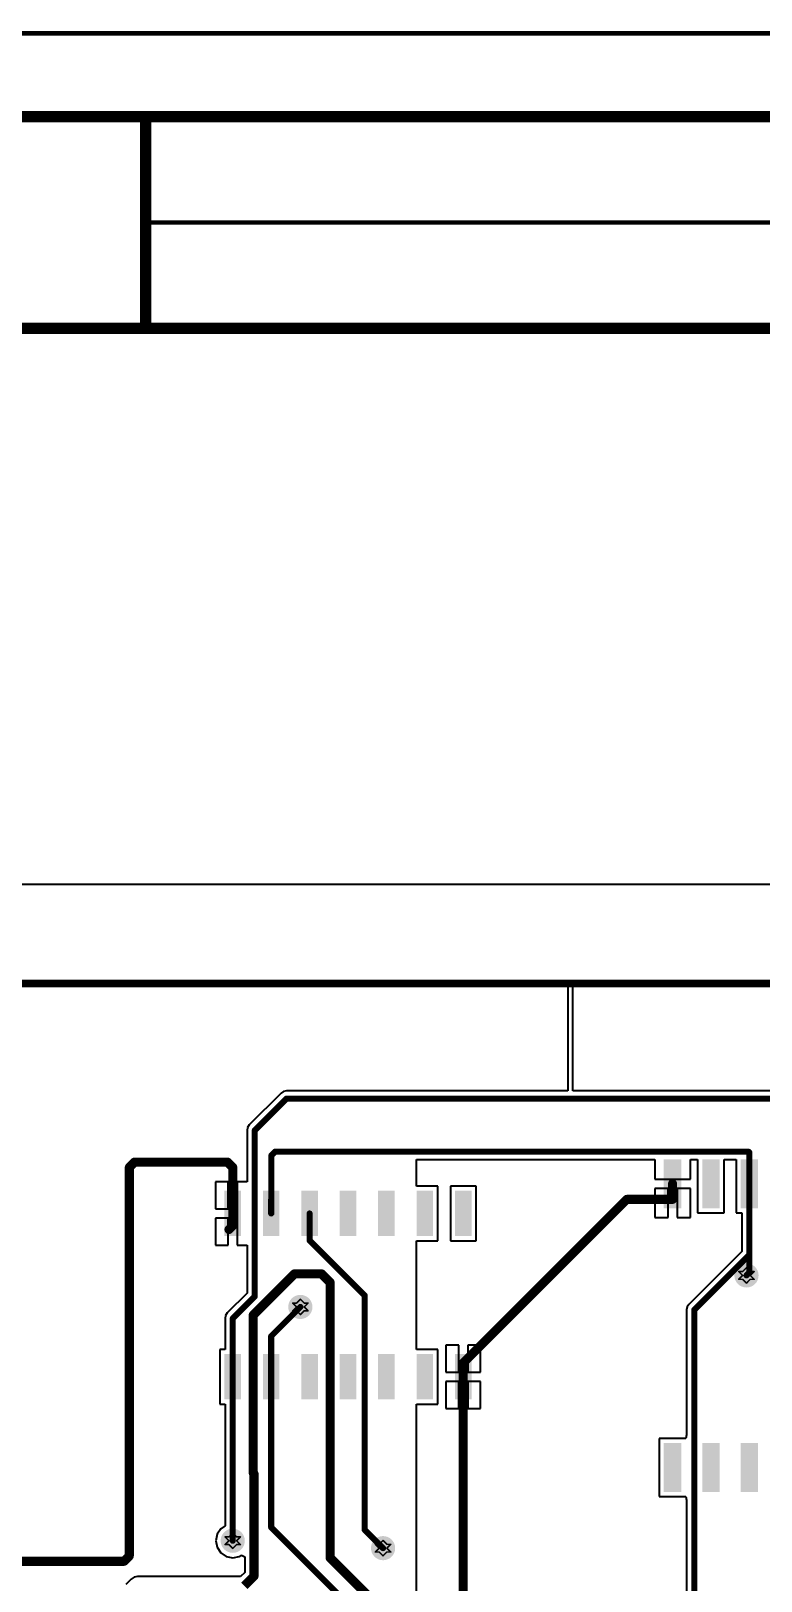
# Model space of a CAD drawing. Header units: millimetres. Extents: x 13 to 607, y 0 to 420.
# Drawn here: x 109.2 to 157.4, y 318 to 420.4 of the extents above; entities that cross this region are included whole.
import ezdxf

# ---------------------------------------------------------------- set-up
doc = ezdxf.new("R2010")
doc.units = ezdxf.units.MM
for name, color, linetype in [('DrillDrawing', 1, 'Continuous'), ('Mechanical1', 6, 'Continuous'), ('TopLayer', 1, 'Continuous')]:
    doc.layers.add(name, color=color, linetype=linetype)
doc.layers.add('Sheet', color=7, linetype='Continuous', lineweight=50)
doc.styles.get("Standard").update_dxf_attribs({"font": 'arial.ttf'})
doc.dimstyles.new('ISO-25', dxfattribs={"dimtxt": 2.5, "dimasz": 3.5, "dimexe": 1.25, "dimexo": 0.625, "dimtad": 1, "dimtxsty": 'Standard', "dimblk": 'OPEN30', "dimcen": 2.5, "dimadec": 0, "dimazin": 0, "dimtfac": 1, "dimtmove": 0, "dimatfit": 3, "dimfxl": 1, "dimarcsym": 0})

# ---------------------------------------------------------------- blocks, each defined once
blk = doc.blocks.new('_Open30')
at = {"color": 0, "linetype": 'ByBlock', "lineweight": -2}
for p, q in [((-1, 0.268), (0, 0)), ((0, 0), (-1, -0.268)), ((0, 0), (-1, 0))]:
    blk.add_line(p, q, dxfattribs=at)
blk = doc.blocks.new('*D22')
at = {"color": 0, "lineweight": -2, "transparency": 16777216}
for p, q in [((92.74, 358.12), (92.74, 365.31)), ((262.56, 358.12), (262.56, 365.31)), ((96.24, 364.06), (259.06, 364.06))]:
    blk.add_line(p, q, dxfattribs=at)
at = {"layer": 'Defpoints', "color": 0, "transparency": 16777216}
for p in [(262.56, 364.06), (92.74, 357.5), (262.56, 357.5)]:
    blk.add_point(p, dxfattribs=at)
at = {"color": 0, "lineweight": -2, "transparency": 16777216, "xscale": 3.5, "yscale": 3.5, "zscale": 3.5, "rotation": 180}
blk.add_blockref('_Open30', (92.74, 364.06), dxfattribs=at)
at = {"color": 0, "lineweight": -2, "transparency": 16777216, "xscale": 3.5, "yscale": 3.5, "zscale": 3.5}
blk.add_blockref('_Open30', (262.56, 364.06), dxfattribs=at)
at = {"color": 0, "transparency": 16777216, "insert": (177.65, 367.56), "char_height": 2.5, "width": 16.1, "attachment_point": 5}
blk.add_mtext('{\\fGOST type A|b0|i1|c204|p34;\\H2x;85±0,1}', dxfattribs=at)

msp = doc.modelspace()

# ---------------------------------------------------------------- hatches: boundary and pattern name
at = {"layer": 'TopLayer'}
for points in [[(151.02, 345.887), (152.179, 345.887), (152.179, 342.651), (151.02, 342.651)], [(153.558, 345.887), (154.716, 345.887), (154.716, 342.651), (153.558, 342.651)], [(156.095, 345.887), (157.254, 345.887), (157.254, 342.651), (156.095, 342.651)], [(123.1, 340.813), (122.001, 340.813), (122.001, 343.81), (123.1, 343.81)], [(125.637, 340.813), (124.538, 340.813), (124.538, 343.81), (125.637, 343.81)], [(128.174, 340.813), (127.076, 340.813), (127.076, 343.81), (128.174, 343.81)], [(130.712, 340.813), (129.613, 340.813), (129.613, 343.81), (130.712, 343.81)], [(133.249, 340.813), (132.15, 340.813), (132.15, 343.81), (133.249, 343.81)], [(135.786, 340.813), (134.688, 340.813), (134.688, 343.81), (135.786, 343.81)], [(138.324, 340.813), (137.225, 340.813), (137.225, 343.81), (138.324, 343.81)], [(123.1, 330.024), (122.001, 330.024), (122.001, 333.021), (123.1, 333.021)], [(125.637, 330.024), (124.538, 330.024), (124.538, 333.021), (125.637, 333.021)], [(128.174, 330.024), (127.076, 330.024), (127.076, 333.021), (128.174, 333.021)], [(130.712, 330.024), (129.613, 330.024), (129.613, 333.021), (130.712, 333.021)], [(133.249, 330.024), (132.15, 330.024), (132.15, 333.021), (133.249, 333.021)], [(135.786, 330.024), (134.688, 330.024), (134.688, 333.021), (135.786, 333.021)], [(138.324, 330.024), (137.225, 330.024), (137.225, 333.021), (138.324, 333.021)], [(151.02, 327.147), (152.179, 327.147), (152.179, 323.911), (151.02, 323.911)], [(153.558, 327.147), (154.716, 327.147), (154.716, 323.911), (153.558, 323.911)], [(156.095, 327.147), (157.254, 327.147), (157.254, 323.911), (156.095, 323.911)]]:
    msp.add_hatch(color=1, dxfattribs=at).paths.add_polyline_path(points)
h = msp.add_hatch(color=1, dxfattribs=at)
edge = h.paths.add_edge_path()
edge.add_arc((156.482, 338.219), 0.799, 0, 360)
h = msp.add_hatch(color=1, dxfattribs=at)
edge = h.paths.add_edge_path()
edge.add_arc((127.016, 336.138), 0.799, 0, 360)
h = msp.add_hatch(color=1, dxfattribs=at)
edge = h.paths.add_edge_path()
edge.add_arc((122.55, 320.693), 0.799, 0, 360)
h = msp.add_hatch(color=1, dxfattribs=at)
edge = h.paths.add_edge_path()
edge.add_arc((132.479, 320.204), 0.799, 0, 360)

# ---------------------------------------------------------------- linework, layer by layer
at = {"layer": 'DrillDrawing', "const_width": 0.101}
for points in [[(155.974, 338.472), (156.228, 338.219)], [(155.974, 338.472), (156.228, 338.472)], [(155.974, 337.965), (156.228, 338.219)], [(155.974, 337.965), (156.228, 337.965)], [(156.228, 338.472), (156.482, 338.726)], [(156.228, 337.965), (156.482, 337.711)], [(156.482, 338.726), (156.735, 338.472)], [(156.482, 337.711), (156.735, 337.965)], [(156.735, 338.472), (156.989, 338.472)], [(156.735, 338.219), (156.989, 338.472)], [(156.735, 338.219), (156.989, 337.965)], [(156.735, 337.965), (156.989, 337.965)], [(126.509, 336.392), (126.762, 336.138)], [(126.509, 336.392), (126.762, 336.392)], [(126.509, 335.884), (126.762, 336.138)], [(126.509, 335.884), (126.762, 335.884)], [(126.762, 336.392), (127.016, 336.646)], [(126.762, 335.884), (127.016, 335.631)], [(127.016, 336.646), (127.27, 336.392)], [(127.016, 335.631), (127.27, 335.884)], [(127.27, 336.392), (127.524, 336.392)], [(127.27, 336.138), (127.524, 336.392)], [(127.27, 336.138), (127.524, 335.884)], [(127.27, 335.884), (127.524, 335.884)], [(122.043, 320.947), (122.297, 320.693)], [(122.043, 320.947), (122.297, 320.947)], [(122.043, 320.44), (122.297, 320.693)], [(122.043, 320.44), (122.297, 320.44)], [(122.297, 320.947), (122.55, 321.201)], [(122.297, 320.44), (122.55, 320.186)], [(122.55, 321.201), (122.804, 320.947)], [(122.55, 320.186), (122.804, 320.44)], [(122.804, 320.947), (123.058, 320.947)], [(122.804, 320.693), (123.058, 320.947)], [(122.804, 320.693), (123.058, 320.44)], [(122.804, 320.44), (123.058, 320.44)], [(131.971, 320.458), (132.225, 320.204)], [(131.971, 320.458), (132.225, 320.458)], [(132.225, 320.458), (132.479, 320.711)], [(132.479, 320.711), (132.732, 320.458)], [(132.732, 320.458), (132.986, 320.458)], [(132.732, 320.204), (132.986, 320.458)], [(131.971, 319.95), (132.225, 320.204)], [(131.971, 319.95), (132.225, 319.95)], [(132.225, 319.95), (132.479, 319.696)], [(132.479, 319.696), (132.732, 319.95)], [(132.732, 320.204), (132.986, 319.95)], [(132.732, 319.95), (132.986, 319.95)]]:
    msp.add_lwpolyline(points, dxfattribs=at)
at = {"layer": 'DrillDrawing', "const_width": 0.0507}
for points in [[(155.949, 338.472, 1), (156, 338.472, 1)], [(155.949, 338.472, 1), (156, 338.472, 1)], [(155.949, 337.965, 1), (156, 337.965, 1)], [(155.949, 337.965, 1), (156, 337.965, 1)], [(156.203, 338.472, 1), (156.253, 338.472, 1)], [(156.203, 338.472, 1), (156.253, 338.472, 1)], [(156.203, 338.219, 1), (156.253, 338.219, 1)], [(156.203, 338.219, 1), (156.253, 338.219, 1)], [(156.203, 337.965, 1), (156.253, 337.965, 1)], [(156.203, 337.965, 1), (156.253, 337.965, 1)], [(156.456, 338.726, 1), (156.507, 338.726, 1)], [(156.456, 338.726, 1), (156.507, 338.726, 1)], [(156.71, 338.472, 1), (156.761, 338.472, 1)], [(156.71, 338.472, 1), (156.761, 338.472, 1)], [(156.71, 338.219, 1), (156.761, 338.219, 1)], [(156.71, 338.219, 1), (156.761, 338.219, 1)], [(156.71, 337.965, 1), (156.761, 337.965, 1)], [(156.71, 337.965, 1), (156.761, 337.965, 1)], [(156.964, 338.472, 1), (157.015, 338.472, 1)], [(156.964, 338.472, 1), (157.015, 338.472, 1)], [(156.964, 337.965, 1), (157.015, 337.965, 1)], [(156.964, 337.965, 1), (157.015, 337.965, 1)], [(156.456, 337.711, 1), (156.507, 337.711, 1)], [(156.456, 337.711, 1), (156.507, 337.711, 1)], [(126.483, 336.392, 1), (126.534, 336.392, 1)], [(126.483, 336.392, 1), (126.534, 336.392, 1)], [(126.483, 335.884, 1), (126.534, 335.884, 1)], [(126.483, 335.884, 1), (126.534, 335.884, 1)], [(126.737, 336.392, 1), (126.788, 336.392, 1)], [(126.737, 336.392, 1), (126.788, 336.392, 1)], [(126.737, 336.138, 1), (126.788, 336.138, 1)], [(126.737, 336.138, 1), (126.788, 336.138, 1)], [(126.737, 335.884, 1), (126.788, 335.884, 1)], [(126.737, 335.884, 1), (126.788, 335.884, 1)], [(126.991, 336.646, 1), (127.041, 336.646, 1)], [(126.991, 336.646, 1), (127.041, 336.646, 1)], [(127.244, 336.392, 1), (127.295, 336.392, 1)], [(127.244, 336.392, 1), (127.295, 336.392, 1)], [(127.244, 336.138, 1), (127.295, 336.138, 1)], [(127.244, 336.138, 1), (127.295, 336.138, 1)], [(127.244, 335.884, 1), (127.295, 335.884, 1)], [(127.244, 335.884, 1), (127.295, 335.884, 1)], [(127.498, 336.392, 1), (127.549, 336.392, 1)], [(127.498, 336.392, 1), (127.549, 336.392, 1)], [(127.498, 335.884, 1), (127.549, 335.884, 1)], [(127.498, 335.884, 1), (127.549, 335.884, 1)], [(126.991, 335.631, 1), (127.041, 335.631, 1)], [(126.991, 335.631, 1), (127.041, 335.631, 1)], [(122.018, 320.947, 1), (122.068, 320.947, 1)], [(122.018, 320.947, 1), (122.068, 320.947, 1)], [(122.018, 320.44, 1), (122.068, 320.44, 1)], [(122.018, 320.44, 1), (122.068, 320.44, 1)], [(122.271, 320.947, 1), (122.322, 320.947, 1)], [(122.271, 320.947, 1), (122.322, 320.947, 1)], [(122.271, 320.693, 1), (122.322, 320.693, 1)], [(122.271, 320.693, 1), (122.322, 320.693, 1)], [(122.271, 320.44, 1), (122.322, 320.44, 1)], [(122.271, 320.44, 1), (122.322, 320.44, 1)], [(122.525, 321.201, 1), (122.576, 321.201, 1)], [(122.525, 321.201, 1), (122.576, 321.201, 1)], [(122.779, 320.947, 1), (122.829, 320.947, 1)], [(122.779, 320.947, 1), (122.829, 320.947, 1)], [(122.779, 320.693, 1), (122.829, 320.693, 1)], [(122.779, 320.693, 1), (122.829, 320.693, 1)], [(122.779, 320.44, 1), (122.829, 320.44, 1)], [(122.779, 320.44, 1), (122.829, 320.44, 1)], [(123.032, 320.947, 1), (123.083, 320.947, 1)], [(123.032, 320.947, 1), (123.083, 320.947, 1)], [(123.032, 320.44, 1), (123.083, 320.44, 1)], [(123.032, 320.44, 1), (123.083, 320.44, 1)], [(131.946, 320.458, 1), (131.997, 320.458, 1)], [(131.946, 320.458, 1), (131.997, 320.458, 1)], [(132.2, 320.458, 1), (132.25, 320.458, 1)], [(132.2, 320.458, 1), (132.25, 320.458, 1)], [(132.453, 320.711, 1), (132.504, 320.711, 1)], [(132.453, 320.711, 1), (132.504, 320.711, 1)], [(132.707, 320.458, 1), (132.758, 320.458, 1)], [(132.707, 320.458, 1), (132.758, 320.458, 1)], [(132.961, 320.458, 1), (133.012, 320.458, 1)], [(132.961, 320.458, 1), (133.012, 320.458, 1)], [(122.525, 320.186, 1), (122.576, 320.186, 1)], [(122.525, 320.186, 1), (122.576, 320.186, 1)], [(131.946, 319.95, 1), (131.997, 319.95, 1)], [(131.946, 319.95, 1), (131.997, 319.95, 1)], [(132.2, 320.204, 1), (132.25, 320.204, 1)], [(132.2, 320.204, 1), (132.25, 320.204, 1)], [(132.2, 319.95, 1), (132.25, 319.95, 1)], [(132.2, 319.95, 1), (132.25, 319.95, 1)], [(132.453, 319.696, 1), (132.504, 319.696, 1)], [(132.453, 319.696, 1), (132.504, 319.696, 1)], [(132.707, 320.204, 1), (132.758, 320.204, 1)], [(132.707, 320.204, 1), (132.758, 320.204, 1)], [(132.707, 319.95, 1), (132.758, 319.95, 1)], [(132.707, 319.95, 1), (132.758, 319.95, 1)], [(132.961, 319.95, 1), (133.012, 319.95, 1)], [(132.961, 319.95, 1), (133.012, 319.95, 1)]]:
    msp.add_lwpolyline(points, format="xyb", close=True, dxfattribs=at)
at = {"layer": 'Mechanical1', "const_width": 0.507}
msp.add_lwpolyline([(92.742, 357.495), (262.562, 357.495)], dxfattribs=at)
at = {"layer": 'Sheet'}
for points, const_width in [([(12.798, 420.269), (606.798, 420.269), (606.798, 0.269), (12.798, 0.269), (12.798, 420.269)], 0.3), ([(32.299, 150.768), (20.799, 150.769), (20.799, 5.269), (600.799, 5.269), (600.799, 414.769), (32.299, 414.768), (32.299, 171.768)], 0.749), ([(32.299, 400.768), (169.799, 400.768), (169.799, 414.768)], 0.749), ([(116.799, 400.768), (116.799, 414.768)], 0.749), ([(169.799, 407.768), (116.799, 407.768)], 0.3)]:
    msp.add_lwpolyline(points, dxfattribs=dict(at, const_width=const_width))
at = {"layer": 'TopLayer'}
for p, q in [((108.725, 357.495), (144.687, 357.495)), ((144.687, 357.495), (144.687, 350.412)), ((145.011, 350.412), (145.011, 357.495)), ((145.011, 357.495), (145.011, 357.495)), ((145.011, 357.495), (262.562, 357.495)), ((125.747, 350.263), (123.644, 348.161)), ((125.912, 350.374), (125.747, 350.263)), ((126.107, 350.412), (125.912, 350.374)), ((144.687, 350.412), (126.107, 350.412)), ((195.136, 350.412), (145.011, 350.412)), ((123.644, 348.161), (123.534, 347.995)), ((123.534, 347.995), (123.495, 347.801)), ((123.495, 347.801), (123.495, 344.409)), ((134.698, 344.109), (134.698, 345.88)), ((134.698, 345.88), (150.421, 345.88)), ((150.421, 345.88), (150.421, 344.569)), ((152.778, 344.569), (152.778, 345.88)), ((152.778, 345.88), (153.258, 345.88)), ((153.258, 345.88), (153.258, 342.351)), ((155.016, 342.351), (155.016, 345.88)), ((155.016, 345.88), (155.795, 345.88)), ((155.795, 345.88), (155.795, 342.351)), ((122.251, 344.409), (121.402, 344.409)), ((121.402, 344.409), (121.402, 342.611)), ((122.251, 342.611), (122.251, 344.409)), ((123.495, 344.409), (122.85, 344.409)), ((122.85, 344.409), (122.85, 342.311)), ((136.086, 344.109), (134.698, 344.109)), ((136.086, 340.513), (136.086, 344.109)), ((138.623, 344.109), (136.925, 344.109)), ((136.925, 344.109), (136.925, 340.513)), ((138.623, 340.513), (138.623, 344.109)), ((150.421, 344.569), (152.778, 344.569)), ((151.3, 343.969), (150.421, 343.969)), ((150.421, 343.969), (150.421, 342.051)), ((151.3, 342.051), (151.3, 343.969)), ((152.778, 343.969), (151.899, 343.969)), ((151.899, 343.969), (151.899, 342.051)), ((152.778, 342.051), (152.778, 343.969)), ((121.402, 342.611), (122.251, 342.611)), ((122.251, 342.011), (121.402, 342.011)), ((121.402, 342.011), (121.402, 340.213)), ((122.251, 340.213), (122.251, 342.011)), ((122.85, 342.311), (122.85, 340.213)), ((150.421, 342.051), (151.3, 342.051)), ((151.899, 342.051), (152.778, 342.051)), ((153.258, 342.351), (155.016, 342.351)), ((155.795, 342.351), (156.165, 342.351)), ((156.165, 342.351), (156.165, 339.8)), ((121.402, 340.213), (122.251, 340.213)), ((122.85, 340.213), (123.495, 340.213)), ((123.495, 340.213), (123.495, 337.042)), ((134.698, 333.321), (134.698, 340.513)), ((134.698, 340.513), (136.086, 340.513)), ((136.925, 340.513), (138.623, 340.513)), ((156.165, 339.8), (152.671, 336.306)), ((123.495, 337.042), (122.19, 335.737)), ((152.56, 336.14), (152.522, 335.945)), ((152.522, 335.945), (152.522, 327.683)), ((152.671, 336.306), (152.56, 336.14)), ((122.08, 335.572), (122.041, 335.377)), ((122.041, 335.377), (122.041, 333.321)), ((122.19, 335.737), (122.08, 335.572)), ((122.041, 333.321), (121.701, 333.321)), ((121.701, 333.321), (121.701, 329.725)), ((136.086, 333.321), (134.698, 333.321)), ((136.086, 329.725), (136.086, 333.321)), ((137.475, 333.62), (136.625, 333.62)), ((136.625, 333.62), (136.625, 331.822)), ((137.475, 331.822), (137.475, 333.62)), ((138.923, 333.62), (138.074, 333.62)), ((138.074, 333.62), (138.074, 331.822)), ((138.923, 331.822), (138.923, 333.62)), ((136.625, 331.822), (137.475, 331.822)), ((138.074, 331.822), (138.923, 331.822)), ((137.475, 331.223), (136.625, 331.223)), ((136.625, 331.223), (136.625, 329.425)), ((137.475, 329.425), (137.475, 331.223)), ((138.923, 331.223), (138.074, 331.223)), ((138.074, 331.223), (138.074, 329.425)), ((138.923, 329.425), (138.923, 331.223)), ((121.701, 329.725), (122.041, 329.725)), ((122.041, 329.725), (122.041, 321.675)), ((134.698, 310.595), (134.698, 329.725)), ((134.698, 329.725), (136.086, 329.725)), ((136.625, 329.425), (137.475, 329.425)), ((138.074, 329.425), (138.923, 329.425)), ((152.522, 327.683), (152.479, 327.447)), ((152.268, 327.447), (150.721, 327.447)), ((150.721, 327.447), (150.721, 323.611)), ((152.479, 327.447), (152.268, 327.447)), ((150.721, 323.611), (152.479, 323.611)), ((152.479, 323.611), (152.522, 323.375)), ((152.522, 323.375), (152.522, 309.023)), ((122.041, 321.675), (121.758, 321.485)), ((121.515, 321.122), (121.43, 320.693)), ((121.43, 320.693), (121.515, 320.265)), ((121.758, 321.485), (121.515, 321.122)), ((121.515, 320.265), (121.758, 319.901)), ((121.758, 319.901), (122.122, 319.658)), ((122.122, 319.658), (122.55, 319.573)), ((122.55, 319.573), (122.979, 319.658)), ((122.979, 319.658), (123.118, 319.751)), ((123.118, 319.751), (123.342, 319.632)), ((123.342, 319.632), (123.342, 318.605)), ((123.342, 318.605), (123.066, 318.328)), ((115.836, 318.149), (115.485, 317.798)), ((116.035, 318.282), (115.836, 318.149)), ((115.836, 318.149), (115.836, 318.149)), ((116.269, 318.328), (116.035, 318.282)), ((123.066, 318.328), (116.269, 318.328)), ((116.269, 318.328), (116.269, 318.328))]:
    msp.add_line(p, q, dxfattribs=at)
for points, const_width in [([(124.004, 347.801), (126.107, 349.903)], 0.4), ([(126.107, 349.903), (164.286, 349.903)], 0.4), ([(124.004, 336.831), (124.004, 347.801)], 0.4), ([(125.108, 346.155), (125.342, 346.389)], 0.4), ([(125.108, 342.331), (125.108, 346.155)], 0.4), ([(125.342, 346.389), (156.624, 346.389)], 0.4), ([(156.624, 346.389), (156.674, 346.338)], 0.4), ([(156.674, 344.269), (156.674, 346.338)], 0.4), ([(115.718, 345.356), (116.069, 345.708)], 0.599), ([(115.718, 319.687), (115.718, 345.356)], 0.599), ([(116.069, 345.708), (122.199, 345.708)], 0.599), ([(122.199, 345.708), (122.55, 345.356)], 0.599), ([(122.55, 342.311), (122.55, 345.356)], 0.599), ([(151.6, 343.243), (151.6, 344.269)], 0.599), ([(156.674, 339.589), (156.674, 344.269)], 0.4), ([(125.088, 342.311), (125.088, 343.243)], 0.4), ([(137.774, 332.434), (148.583, 343.243)], 0.599), ([(148.583, 343.243), (151.6, 343.243)], 0.599), ([(122.55, 341.501), (122.55, 342.311)], 0.599), ([(125.088, 342.311), (125.108, 342.331)], 0.4), ([(127.625, 340.535), (127.625, 342.311)], 0.4), ([(122.301, 341.251), (122.55, 341.501)], 0.599), ([(127.625, 340.535), (131.261, 336.899)], 0.4), ([(153.031, 335.945), (156.674, 339.589)], 0.4), ([(156.674, 338.411), (156.674, 339.589)], 0.4), ([(123.903, 335.599), (126.624, 338.32)], 0.599), ([(126.624, 338.32), (128.419, 338.32)], 0.599), ([(128.419, 338.32), (128.977, 337.762)], 0.599), ([(128.977, 319.569), (128.977, 337.762)], 0.599), ([(156.482, 338.219), (156.674, 338.411)], 0.4), ([(122.55, 335.377), (124.004, 336.831)], 0.4), ([(131.261, 321.422), (131.261, 336.899)], 0.4), ([(123.903, 325.177), (123.903, 335.599)], 0.599), ([(125.088, 334.21), (127.016, 336.138)], 0.4), ([(153.031, 308.38), (153.031, 335.945)], 0.4), ([(122.55, 331.523), (122.55, 335.377)], 0.4), ([(125.088, 331.523), (125.088, 334.21)], 0.4), ([(137.774, 331.523), (137.774, 332.434)], 0.599), ([(137.774, 313.542), (137.774, 331.523)], 0.599), ([(122.55, 320.693), (122.55, 331.523)], 0.4), ([(125.088, 321.574), (125.088, 331.523)], 0.4), ([(123.903, 325.177), (123.953, 325.126)], 0.599), ([(123.953, 318.352), (123.953, 325.126)], 0.599), ([(125.088, 321.574), (132.326, 314.335)], 0.4), ([(131.261, 321.422), (132.479, 320.204)], 0.4), ([(99.087, 319.335), (115.367, 319.335)], 0.599), ([(115.367, 319.335), (115.718, 319.687)], 0.599), ([(128.977, 319.569), (135.924, 312.623)], 0.599), ([(123.319, 317.717), (123.953, 318.352)], 0.599)]:
    msp.add_lwpolyline(points, dxfattribs=dict(at, const_width=const_width))
for points, const_width in [([(126.007, 349.903, 1), (126.207, 349.903, 1)], 0.2), ([(126.007, 349.903, 1), (126.207, 349.903, 1)], 0.2), ([(123.904, 347.801, 1), (124.104, 347.801, 1)], 0.2), ([(123.904, 347.801, 1), (124.104, 347.801, 1)], 0.2), ([(125.008, 346.155, 1), (125.208, 346.155, 1)], 0.2), ([(125.008, 346.155, 1), (125.208, 346.155, 1)], 0.2), ([(125.242, 346.389, 1), (125.442, 346.389, 1)], 0.2), ([(125.242, 346.389, 1), (125.442, 346.389, 1)], 0.2), ([(156.524, 346.389, 1), (156.723, 346.389, 1)], 0.2), ([(156.524, 346.389, 1), (156.723, 346.389, 1)], 0.2), ([(156.574, 346.338, 1), (156.774, 346.338, 1)], 0.2), ([(156.574, 346.338, 1), (156.774, 346.338, 1)], 0.2), ([(115.568, 345.356, 1), (115.867, 345.356, 1)], 0.3), ([(115.568, 345.356, 1), (115.867, 345.356, 1)], 0.3), ([(115.919, 345.708, 1), (116.219, 345.708, 1)], 0.3), ([(115.919, 345.708, 1), (116.219, 345.708, 1)], 0.3), ([(122.049, 345.708, 1), (122.349, 345.708, 1)], 0.3), ([(122.049, 345.708, 1), (122.349, 345.708, 1)], 0.3), ([(122.401, 345.356, 1), (122.7, 345.356, 1)], 0.3), ([(122.401, 345.356, 1), (122.7, 345.356, 1)], 0.3), ([(151.45, 344.269, 1), (151.75, 344.269, 1)], 0.3), ([(156.574, 344.269, 1), (156.774, 344.269, 1)], 0.2), ([(156.574, 344.269, 1), (156.774, 344.269, 1)], 0.2), ([(124.988, 343.243, 1), (125.188, 343.243, 1)], 0.2), ([(148.433, 343.243, 1), (148.733, 343.243, 1)], 0.3), ([(148.433, 343.243, 1), (148.733, 343.243, 1)], 0.3), ([(151.45, 343.243, 1), (151.75, 343.243, 1)], 0.3), ([(151.45, 343.243, 1), (151.75, 343.243, 1)], 0.3), ([(122.401, 342.311, 1), (122.7, 342.311, 1)], 0.3), ([(122.401, 342.311, 1), (122.7, 342.311, 1)], 0.3), ([(124.988, 342.311, 1), (125.188, 342.311, 1)], 0.2), ([(124.988, 342.311, 1), (125.188, 342.311, 1)], 0.2), ([(125.008, 342.331, 1), (125.208, 342.331, 1)], 0.2), ([(125.008, 342.331, 1), (125.208, 342.331, 1)], 0.2), ([(127.525, 342.311, 1), (127.725, 342.311, 1)], 0.2), ([(122.151, 341.251, 1), (122.45, 341.251, 1)], 0.3), ([(122.401, 341.501, 1), (122.7, 341.501, 1)], 0.3), ([(122.401, 341.501, 1), (122.7, 341.501, 1)], 0.3), ([(127.525, 340.535, 1), (127.725, 340.535, 1)], 0.2), ([(127.525, 340.535, 1), (127.725, 340.535, 1)], 0.2), ([(156.574, 339.589, 1), (156.774, 339.589, 1)], 0.2), ([(156.574, 339.589, 1), (156.774, 339.589, 1)], 0.2), ([(156.574, 339.589, 1), (156.774, 339.589, 1)], 0.2), ([(126.474, 338.32, 1), (126.774, 338.32, 1)], 0.3), ([(126.474, 338.32, 1), (126.774, 338.32, 1)], 0.3), ([(128.269, 338.32, 1), (128.569, 338.32, 1)], 0.3), ([(128.269, 338.32, 1), (128.569, 338.32, 1)], 0.3), ([(128.827, 337.762, 1), (129.127, 337.762, 1)], 0.3), ([(128.827, 337.762, 1), (129.127, 337.762, 1)], 0.3), ([(156.382, 338.219, 1), (156.582, 338.219, 1)], 0.2), ([(156.574, 338.411, 1), (156.774, 338.411, 1)], 0.2), ([(156.574, 338.411, 1), (156.774, 338.411, 1)], 0.2), ([(123.904, 336.831, 1), (124.104, 336.831, 1)], 0.2), ([(123.904, 336.831, 1), (124.104, 336.831, 1)], 0.2), ([(131.161, 336.899, 1), (131.361, 336.899, 1)], 0.2), ([(131.161, 336.899, 1), (131.361, 336.899, 1)], 0.2), ([(123.753, 335.599, 1), (124.052, 335.599, 1)], 0.3), ([(123.753, 335.599, 1), (124.052, 335.599, 1)], 0.3), ([(126.916, 336.138, 1), (127.116, 336.138, 1)], 0.2), ([(152.931, 335.945, 1), (153.131, 335.945, 1)], 0.2), ([(152.931, 335.945, 1), (153.131, 335.945, 1)], 0.2), ([(122.45, 335.377, 1), (122.65, 335.377, 1)], 0.2), ([(122.45, 335.377, 1), (122.65, 335.377, 1)], 0.2), ([(124.988, 334.21, 1), (125.188, 334.21, 1)], 0.2), ([(124.988, 334.21, 1), (125.188, 334.21, 1)], 0.2), ([(137.624, 332.434, 1), (137.924, 332.434, 1)], 0.3), ([(137.624, 332.434, 1), (137.924, 332.434, 1)], 0.3), ([(137.624, 331.523, 1), (137.924, 331.523, 1)], 0.3), ([(137.624, 331.523, 1), (137.924, 331.523, 1)], 0.3), ([(122.45, 331.523, 1), (122.65, 331.523, 1)], 0.2), ([(122.45, 331.523, 1), (122.65, 331.523, 1)], 0.2), ([(124.988, 331.523, 1), (125.188, 331.523, 1)], 0.2), ([(124.988, 331.523, 1), (125.188, 331.523, 1)], 0.2), ([(123.753, 325.177, 1), (124.052, 325.177, 1)], 0.3), ([(123.753, 325.177, 1), (124.052, 325.177, 1)], 0.3), ([(123.803, 325.126, 1), (124.103, 325.126, 1)], 0.3), ([(123.803, 325.126, 1), (124.103, 325.126, 1)], 0.3), ([(124.988, 321.574, 1), (125.188, 321.574, 1)], 0.2), ([(124.988, 321.574, 1), (125.188, 321.574, 1)], 0.2), ([(131.161, 321.422, 1), (131.361, 321.422, 1)], 0.2), ([(131.161, 321.422, 1), (131.361, 321.422, 1)], 0.2), ([(122.45, 320.693, 1), (122.65, 320.693, 1)], 0.2), ([(115.217, 319.335, 1), (115.516, 319.335, 1)], 0.3), ([(115.217, 319.335, 1), (115.516, 319.335, 1)], 0.3), ([(115.568, 319.687, 1), (115.867, 319.687, 1)], 0.3), ([(115.568, 319.687, 1), (115.867, 319.687, 1)], 0.3), ([(128.827, 319.569, 1), (129.127, 319.569, 1)], 0.3), ([(128.827, 319.569, 1), (129.127, 319.569, 1)], 0.3), ([(132.379, 320.204, 1), (132.579, 320.204, 1)], 0.2), ([(123.803, 318.352, 1), (124.103, 318.352, 1)], 0.3), ([(123.803, 318.352, 1), (124.103, 318.352, 1)], 0.3)]:
    msp.add_lwpolyline(points, format="xyb", close=True, dxfattribs=dict(at, const_width=const_width))

# ---------------------------------------------------------------- dimensions: what is measured, and where the dimension line sits
dim = msp.add_linear_dim(base=(262.562, 364.064), p1=(92.742, 357.495), p2=(262.562, 357.495), text='{\\fGOST type A|b0|i1|c204|p34;\\H2x;85±0,1}', dimstyle='ISO-25')
dim.commit()
dim.dimension.update_dxf_attribs({"geometry": '*D22', "text_midpoint": (177.652, 367.564)})

doc.saveas('drawing.dxf')
